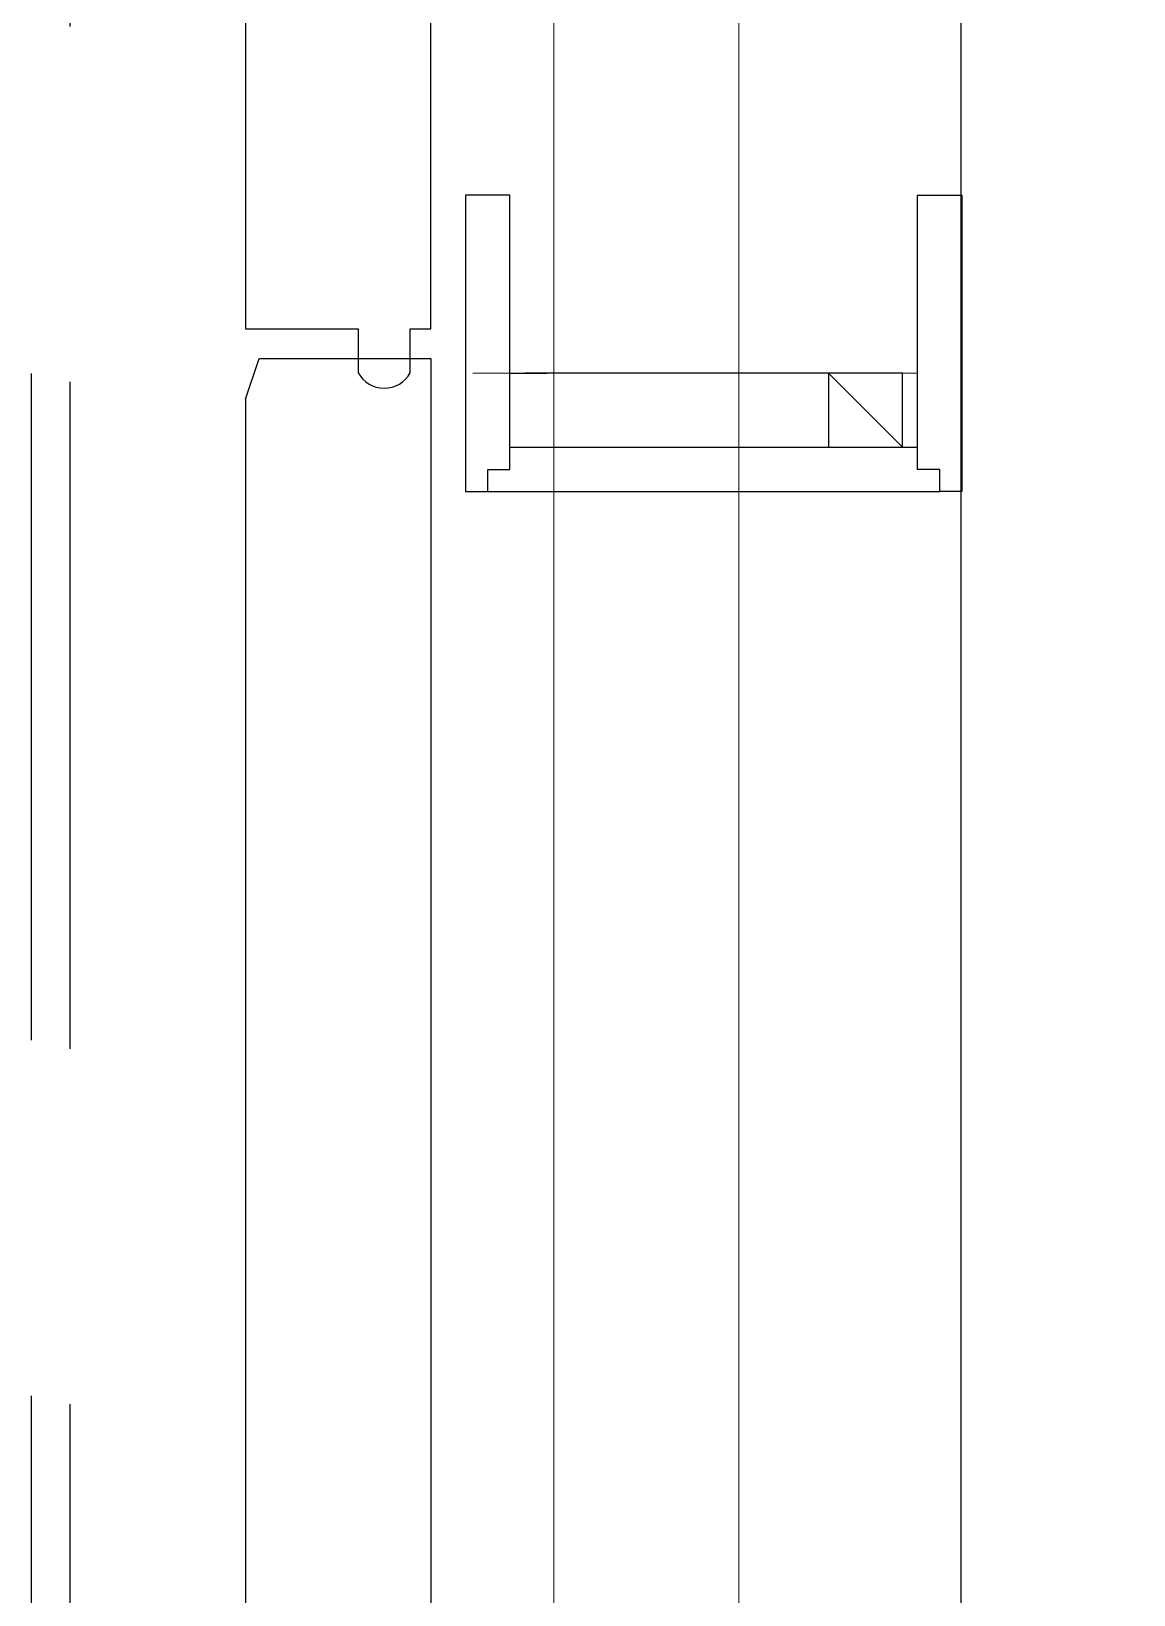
# Model space of a CAD drawing. Extents: x 152195838 to 160350639, y 364657247 to 370318102.
# Drawn here: x 157591944 to 157592688, y 365043987 to 365045042 of the extents above; entities that cross this region are included whole.
import ezdxf

# ---------------------------------------------------------------- set-up
doc = ezdxf.new("R2010")
doc.units = 0
doc.header["$MEASUREMENT"] = 0
doc.linetypes.add('HID', pattern=[2.3, 1.5, -0.8])
doc.layers.get('0').update_dxf_attribs({"linetype": 'CONTINUOUS'})
for name, color, linetype in [('4A.TEC 벽체 3', 4, 'CONTINUOUS'), ('4A.TEC 벽체 4', 7, 'CONTINUOUS'), ('XR-PLAN$0$자동도어', 4, 'CONTINUOUS'), ('㈜SE&C OPEN', 9, 'HID')]:
    doc.layers.add(name, color=color, linetype=linetype)

# ---------------------------------------------------------------- blocks, each defined once
blk = doc.blocks.new('sa9w7er')
at = {"layer": '4A.TEC 벽체 3', "lineweight": 0, "ltscale": 15}
blk.add_line((1989155.6, 837658.3), (1989155.6, 837958.3), dxfattribs=at)
at = {"layer": 'XR-PLAN$0$자동도어', "linetype": 'Continuous', "ltscale": 10000}
for p, q in [((1989075.6, 837668.3), (1989075.6, 837973.3)), ((1989075.6, 837668.3), (1989075.6, 837973.3)), ((1989105.6, 837683.3), (1989105.6, 837958.3)), ((1989105.6, 837683.3), (1989105.6, 837958.3)), ((1989155.6, 837898.3), (1989155.6, 837693.3)), ((1989155.6, 837898.3), (1989155.6, 837693.3))]:
    blk.add_line(p, q, dxfattribs=at)
at = {"layer": 'XR-PLAN$0$자동도어', "linetype": 'Continuous'}
for p, q in [((1989155.6, 837898.3), (1989105.6, 837948.3)), ((1989155.6, 837898.3), (1989105.6, 837948.3)), ((1989155.6, 837683.3), (1989155.6, 837708.3)), ((1989165.4, 837629.8), (1987926.2, 837629.8)), ((1989165.4, 837629.8), (1987926.2, 837629.8)), ((1989165.4, 837514), (1989165.4, 837629.8)), ((1989165.4, 837514), (1989165.4, 837629.8)), ((1989137.9, 837504.8), (1987926.2, 837504.8)), ((1989137.9, 837504.8), (1987926.2, 837504.8)), ((1989137.9, 837504.8), (1989165.4, 837514)), ((1989137.9, 837504.8), (1989165.4, 837514))]:
    blk.add_line(p, q, dxfattribs=at)
for points in [[(1989090.6, 837973.3), (1989090.6, 837958.3), (1989275.6, 837958.3), (1989275.6, 837988.3), (1989075.6, 837988.3), (1989075.6, 837973.3)], [(1989090.6, 837973.3), (1989090.6, 837958.3), (1989275.6, 837958.3), (1989275.6, 837988.3), (1989075.6, 837988.3), (1989075.6, 837973.3)], [(1989155.6, 837898.3), (1989105.6, 837898.3), (1989105.6, 837948.3), (1989155.6, 837948.3)], [(1989155.6, 837898.3), (1989105.6, 837898.3), (1989105.6, 837948.3), (1989155.6, 837948.3)], [(1989090.6, 837668.3), (1989090.6, 837683.3), (1989275.6, 837683.3), (1989275.6, 837653.3), (1989075.6, 837653.3), (1989075.6, 837668.3)], [(1989090.6, 837668.3), (1989090.6, 837683.3), (1989275.6, 837683.3), (1989275.6, 837653.3), (1989075.6, 837653.3), (1989075.6, 837668.3)]]:
    blk.add_lwpolyline(points, close=True, dxfattribs=at)
at = {"layer": 'XR-PLAN$0$자동도어', "color": 8, "linetype": 'Continuous'}
blk.add_lwpolyline([(1990424.7, 837649.9), (1990479.9, 837649.9), (1990479.9, 837629.8), (1990525.6, 837629.8), (1990525.6, 837504.8), (1989185.5, 837504.8), (1989185.5, 837580.9), (1989155.8, 837580.9, -0.592566), (1989155.8, 837616), (1989185.5, 837616), (1989185.5, 837629.8), (1990424.7, 837629.8)], format="xyb", close=True, dxfattribs=at)
blk.add_lwpolyline([(1990424.7, 837649.9), (1990479.9, 837649.9), (1990479.9, 837629.8), (1990525.6, 837629.8), (1990525.6, 837504.8), (1989185.5, 837504.8), (1989185.5, 837580.9), (1989155.8, 837580.9, -0.592566), (1989155.8, 837616), (1989185.5, 837616), (1989185.5, 837629.8), (1990424.7, 837629.8)], format="xyb", close=True, dxfattribs=at)
at = {"layer": '㈜SE&C OPEN', "ltscale": 300}
for p, q in [((1990529.6, 837386.4), (1985221.3, 837386.4)), ((1990535.4, 837360.3), (1985215.5, 837360.3))]:
    blk.add_line(p, q, dxfattribs=at)

msp = doc.modelspace()

# ---------------------------------------------------------------- linework, layer by layer
at = {"layer": '4A.TEC 벽체 3', "flags": 128}
msp.add_lwpolyline([(157592572.0046, 365038581.8958), (157592572.0046, 365048481.8958)], dxfattribs=at)
at = {"layer": '4A.TEC 벽체 4', "color": 251, "lineweight": 0, "ltscale": 15}
for points in [[(157592297.0046, 365003721.8958), (157592297.0046, 365049681.8958)], [(157592422.0046, 365003721.8958), (157592422.0046, 365049556.8958), (157630422.0046, 365049556.8958), (157630422.0046, 365003846.8958), (157592297.0046, 365003846.8958)]]:
    msp.add_lwpolyline(points, dxfattribs=at)

# ---------------------------------------------------------------- block references
at = {"linetype": 'Continuous', "ltscale": 5, "xscale": -1, "rotation": 270}
msp.add_blockref('sa9w7er', (156754584.1707, 363055656.1222), dxfattribs=at)

doc.saveas('drawing.dxf')
